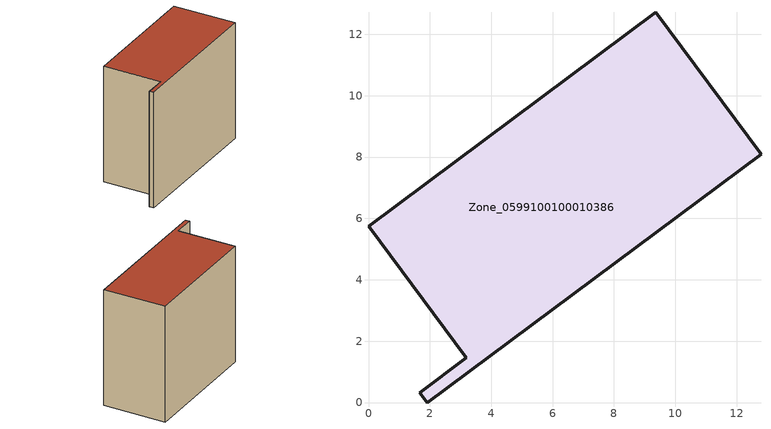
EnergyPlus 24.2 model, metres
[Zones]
Zone_0599100100010386
 floor ground (C_G): 9.35,12.71 12.79,8.1 1.91,0 1.67,0.32 3.19,1.47 0,5.74 z0
 wall outside (C_F): 12.79,8.1 9.35,12.71 0,5.74 3.19,1.47 1.67,0.32 1.91,0 12.79,8.1 z0:10.72
 roof outside (C_R): 1.91,0 12.79,8.1 9.35,12.71 0,5.74 3.19,1.47 1.67,0.32 z10.72
[BUILDING]
Pand.0599100100010386: North Axis=0; Terrain=City; Loads Convergence Tolerance Value=0.04; Temperature Convergence Tolerance Value=0.4; Solar Distribution=FullExterior; Maximum Number of Warmup Days=25; Minimum Number of Warmup Days=1
[Site:Location]
Rotterdam.The.Hague.AP_ZH_NLD Design_Conditions: Latitude=51.96; Longitude=4.45; Time Zone=1; Elevation=-4.5
[SITE:GROUNDTEMPERATURE:BUILDINGSURFACE]
18, 18, 18, 18, 18, 18, 18, 18, 18, 18, 18, 18
[MATERIAL] Thermal Absorptance=0.9; Solar Absorptance=0.7; Visible Absorptance=0.7
Name | Roughness | Thickness | Conductivity | Density | Specific Heat
G.TC.2015-2018 | MediumSmooth | 0.15 | 0.0428571 | 540 | 1210
F.TC.2015-2018 | Rough | 0.3 | 0.0666667 | 1920 | 840
R.TC.2015-2018 | MediumRough | 0.2 | 0.0333333 | 1500 | 1000
[CONSTRUCTION]
C_G: G.TC.2015-2018
C_F: F.TC.2015-2018
C_R: R.TC.2015-2018
[ZONE]
Zone_0599100100010386: Type=1; Multiplier=1; Ceiling Height=Autocalculate; Volume=Autocalculate; Floor Area=autocalculate; Part of Total Floor Area=Yes
[ZONEINFILTRATION:DESIGNFLOWRATE]
Infil_Zone_0599100100010386: Zone or ZoneList or Space or SpaceList=Zone_0599100100010386; Schedule=AlwaysOn; Design Flow Rate Calculation Method=Flow/Area; Flow Rate per Floor Area=0.0015; Constant Term Coefficient=1; Temperature Term Coefficient=0; Velocity Term Coefficient=0; Velocity Squared Term Coefficient=0
[HVACTEMPLATE:ZONE:IDEALLOADSAIRSYSTEM]
Zone_0599100100010386: Maximum Heating Supply Air Temperature=50; Minimum Cooling Supply Air Temperature=13; Maximum Heating Supply Air Humidity Ratio=0.0156; Minimum Cooling Supply Air Humidity Ratio=0.0077; Heating Limit=NoLimit; Cooling Limit=NoLimit; Dehumidification Control Type=ConstantSensibleHeatRatio; Cooling Sensible Heat Ratio=0.7; Dehumidification Setpoint=60; Humidification Control Type=None; Humidification Setpoint=30; Outdoor Air Method=None; Outdoor Air Flow Rate per Person=0.00944; Outdoor Air Flow Rate per Zone Floor Area=0; Outdoor Air Flow Rate per Zone=0; Demand Controlled Ventilation Type=None; Outdoor Air Economizer Type=NoEconomizer; Heat Recovery Type=None; Sensible Heat Recovery Effectiveness=0.7; Latent Heat Recovery Effectiveness=0.65
[ZONECONTROL:THERMOSTAT]
ThermostatControl_Zone_0599100100010386: Zone or ZoneList=Zone_0599100100010386; Control Type Schedule=DualSetpointControlType; Control 1=Thermostat_Zone_0599100100010386; Temperature Difference Between Cutout And Setpoint=0
[THERMOSTATSETPOINT:DUALSETPOINT]
Thermostat_Zone_0599100100010386: Heating Setpoint Temperature Schedule=HeatingSetpoint_Zone_0599100100010386; Cooling Setpoint Temperature Schedule=CoolingSetpoint_Zone_0599100100010386
[SCHEDULE:COMPACT]
HeatingSetpoint_Zone_0599100100010386: Through: 12/31, For: AllDays, Until: 24:00, 21
CoolingSetpoint_Zone_0599100100010386: Through: 12/31, For: AllDays, Until: 24:00, 24
DualSetpointControlType: Through: 12/31, For: AllDays, Until: 24:00, 4
AlwaysOn: Through: 12/31, For: AllDays, Until: 24:00, 1
